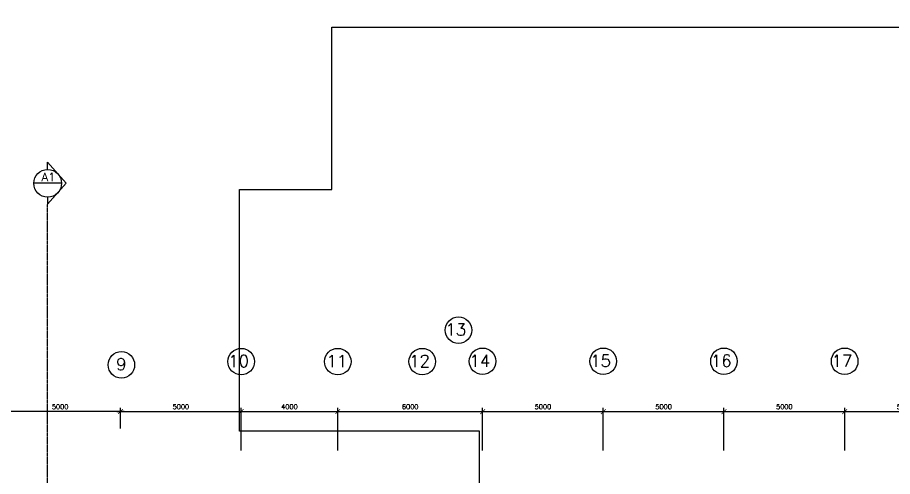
# Model space of a CAD drawing. Extents: x 2332957 to 2465864, y -1012926 to -914299.
# Drawn here: x 2381516 to 2417763, y -935869 to -916837 of the extents above; entities that cross this region are included whole.
import ezdxf

# ---------------------------------------------------------------- set-up
doc = ezdxf.new("R2010")
doc.units = 0
doc.header["$LTSCALE"] = 15
doc.header["$MEASUREMENT"] = 0
doc.header["$PDMODE"] = 34
doc.linetypes.add('DASHDOT', pattern=[1, 0.5, -0.25, 0, -0.25])
doc.layers.get('0').update_dxf_attribs({"linetype": 'CONTINUOUS'})
doc.layers.get('DEFPOINTS').update_dxf_attribs({"linetype": 'CONTINUOUS'})
for name, color, linetype in [('AR', 7, 'CONTINUOUS'), ('AR1', 7, 'CONTINUOUS'), ('DIM', 7, 'CONTINUOUS'), ('GRID-T', 7, 'CONTINUOUS'), ('hatch', 7, 'CONTINUOUS')]:
    doc.layers.add(name, color=color, linetype=linetype)
doc.styles.add('ROMANS', font='romans')
doc.styles.get("Standard").update_dxf_attribs({"font": 'ROMANS.SHX'})
doc.dimstyles.new('STANDARD$0', dxfattribs={"dimscale": 0, "dimtxt": 8, "dimasz": 6, "dimexe": 1, "dimexo": 1, "dimgap": 3, "dimtad": 1, "dimdec": 0, "dimlfac": -1, "dimrnd": 1, "dimzin": 0, "dimdsep": 46, "dimtxsty": 'Standard', "dimcen": 0, "dimclrd": 5, "dimclre": 250, "dimadec": 0, "dimazin": 0, "dimtfac": 1, "dimtdec": 4, "dimtofl": 0, "dimtmove": 0, "dimatfit": 3, "dimfxl": 1, "dimtolj": 1, "dimtzin": 0, "dimarcsym": 0})

# ---------------------------------------------------------------- blocks, each defined once
blk = doc.blocks.new('_ARCHTICK')
at = {"color": 0, "linetype": 'ByBlock', "const_width": 0.15}
blk.add_lwpolyline([(-0.5, -0.5), (0.5, 0.5)], dxfattribs=at)
blk = doc.blocks.new('*D265')
at = {"layer": 'DEFPOINTS', "color": 0, "transparency": 16777216}
for p in [(2394783, -933177), (2390783, -934938), (2394783, -934938)]:
    blk.add_point(p, dxfattribs=at)
at = {"layer": 'DIM', "color": 7, "lineweight": -2, "transparency": 16777216}
for p, q in [((2390633, -933177), (2394933, -933177)), ((2390783, -934788), (2390783, -933027)), ((2394783, -934788), (2394783, -933027))]:
    blk.add_line(p, q, dxfattribs=at)
at = {"layer": 'DIM', "color": 7, "lineweight": -2, "transparency": 16777216, "xscale": 200, "yscale": 200, "zscale": 200, "rotation": 180}
blk.add_blockref('_ARCHTICK', (2390783, -933177), dxfattribs=at)
at = {"layer": 'DIM', "color": 7, "lineweight": -2, "transparency": 16777216, "xscale": 200, "yscale": 200, "zscale": 200}
blk.add_blockref('_ARCHTICK', (2394783, -933177), dxfattribs=at)
at = {"layer": 'DIM', "color": 7, "transparency": 16777216, "insert": (2392783, -932977), "char_height": 200, "attachment_point": 5, "style": 'ROMANS'}
blk.add_mtext('\\A1;4000', dxfattribs=at)
blk = doc.blocks.new('*D266')
at = {"layer": 'DEFPOINTS', "color": 0, "transparency": 16777216}
for p in [(2400783, -933177), (2394783, -934938), (2400783, -934938)]:
    blk.add_point(p, dxfattribs=at)
at = {"layer": 'DIM', "color": 7, "lineweight": -2, "transparency": 16777216}
for p, q in [((2394633, -933177), (2400933, -933177)), ((2394783, -934788), (2394783, -933027)), ((2400783, -934788), (2400783, -933027))]:
    blk.add_line(p, q, dxfattribs=at)
at = {"layer": 'DIM', "color": 7, "lineweight": -2, "transparency": 16777216, "xscale": 200, "yscale": 200, "zscale": 200, "rotation": 180}
blk.add_blockref('_ARCHTICK', (2394783, -933177), dxfattribs=at)
at = {"layer": 'DIM', "color": 7, "lineweight": -2, "transparency": 16777216, "xscale": 200, "yscale": 200, "zscale": 200}
blk.add_blockref('_ARCHTICK', (2400783, -933177), dxfattribs=at)
at = {"layer": 'DIM', "color": 7, "transparency": 16777216, "insert": (2397783, -932977), "char_height": 200, "attachment_point": 5, "style": 'ROMANS'}
blk.add_mtext('\\A1;6000', dxfattribs=at)
blk = doc.blocks.new('*D267')
at = {"layer": 'DEFPOINTS', "color": 0, "transparency": 16777216}
for p in [(2405783, -933177), (2400783, -934938), (2405783, -934938)]:
    blk.add_point(p, dxfattribs=at)
at = {"layer": 'DIM', "color": 7, "lineweight": -2, "transparency": 16777216}
for p, q in [((2400633, -933177), (2405933, -933177)), ((2400783, -934788), (2400783, -933027)), ((2405783, -934788), (2405783, -933027))]:
    blk.add_line(p, q, dxfattribs=at)
at = {"layer": 'DIM', "color": 7, "lineweight": -2, "transparency": 16777216, "xscale": 200, "yscale": 200, "zscale": 200, "rotation": 180}
blk.add_blockref('_ARCHTICK', (2400783, -933177), dxfattribs=at)
at = {"layer": 'DIM', "color": 7, "lineweight": -2, "transparency": 16777216, "xscale": 200, "yscale": 200, "zscale": 200}
blk.add_blockref('_ARCHTICK', (2405783, -933177), dxfattribs=at)
at = {"layer": 'DIM', "color": 7, "transparency": 16777216, "insert": (2403283, -932977), "char_height": 200, "attachment_point": 5, "style": 'ROMANS'}
blk.add_mtext('\\A1;5000', dxfattribs=at)
blk = doc.blocks.new('*D268')
at = {"layer": 'DEFPOINTS', "color": 0, "transparency": 16777216}
for p in [(2410783, -933177), (2405783, -934938), (2410783, -934938)]:
    blk.add_point(p, dxfattribs=at)
at = {"layer": 'DIM', "color": 7, "lineweight": -2, "transparency": 16777216}
for p, q in [((2405633, -933177), (2410933, -933177)), ((2405783, -934788), (2405783, -933027)), ((2410783, -934788), (2410783, -933027))]:
    blk.add_line(p, q, dxfattribs=at)
at = {"layer": 'DIM', "color": 7, "lineweight": -2, "transparency": 16777216, "xscale": 200, "yscale": 200, "zscale": 200, "rotation": 180}
blk.add_blockref('_ARCHTICK', (2405783, -933177), dxfattribs=at)
at = {"layer": 'DIM', "color": 7, "lineweight": -2, "transparency": 16777216, "xscale": 200, "yscale": 200, "zscale": 200}
blk.add_blockref('_ARCHTICK', (2410783, -933177), dxfattribs=at)
at = {"layer": 'DIM', "color": 7, "transparency": 16777216, "insert": (2408283, -932977), "char_height": 200, "attachment_point": 5, "style": 'ROMANS'}
blk.add_mtext('\\A1;5000', dxfattribs=at)
blk = doc.blocks.new('*D269')
at = {"layer": 'DEFPOINTS', "color": 0, "transparency": 16777216}
for p in [(2415783, -933177), (2410783, -934938), (2415783, -934938)]:
    blk.add_point(p, dxfattribs=at)
at = {"layer": 'DIM', "color": 7, "lineweight": -2, "transparency": 16777216}
for p, q in [((2410633, -933177), (2415933, -933177)), ((2410783, -934788), (2410783, -933027)), ((2415783, -934788), (2415783, -933027))]:
    blk.add_line(p, q, dxfattribs=at)
at = {"layer": 'DIM', "color": 7, "lineweight": -2, "transparency": 16777216, "xscale": 200, "yscale": 200, "zscale": 200, "rotation": 180}
blk.add_blockref('_ARCHTICK', (2410783, -933177), dxfattribs=at)
at = {"layer": 'DIM', "color": 7, "lineweight": -2, "transparency": 16777216, "xscale": 200, "yscale": 200, "zscale": 200}
blk.add_blockref('_ARCHTICK', (2415783, -933177), dxfattribs=at)
at = {"layer": 'DIM', "color": 7, "transparency": 16777216, "insert": (2413283, -932977), "char_height": 200, "attachment_point": 5, "style": 'ROMANS'}
blk.add_mtext('\\A1;5000', dxfattribs=at)
blk = doc.blocks.new('*D270')
at = {"layer": 'DEFPOINTS', "color": 0, "transparency": 16777216}
for p in [(2420783, -933177), (2415783, -934938), (2420783, -934938)]:
    blk.add_point(p, dxfattribs=at)
at = {"layer": 'DIM', "color": 7, "lineweight": -2, "transparency": 16777216}
for p, q in [((2415633, -933177), (2420933, -933177)), ((2415783, -934788), (2415783, -933027)), ((2420783, -934788), (2420783, -933027))]:
    blk.add_line(p, q, dxfattribs=at)
at = {"layer": 'DIM', "color": 7, "lineweight": -2, "transparency": 16777216, "xscale": 200, "yscale": 200, "zscale": 200, "rotation": 180}
blk.add_blockref('_ARCHTICK', (2415783, -933177), dxfattribs=at)
at = {"layer": 'DIM', "color": 7, "lineweight": -2, "transparency": 16777216, "xscale": 200, "yscale": 200, "zscale": 200}
blk.add_blockref('_ARCHTICK', (2420783, -933177), dxfattribs=at)
at = {"layer": 'DIM', "color": 7, "transparency": 16777216, "insert": (2418283, -932977), "char_height": 200, "attachment_point": 5, "style": 'ROMANS'}
blk.add_mtext('\\A1;5000', dxfattribs=at)
blk = doc.blocks.new('*D283')
at = {"layer": 'DEFPOINTS', "color": 0, "transparency": 16777216}
for p in [(2390783, -933177), (2385783, -934028), (2390783, -934028)]:
    blk.add_point(p, dxfattribs=at)
at = {"layer": 'DIM', "color": 7, "lineweight": -2, "transparency": 16777216}
for p, q in [((2385633, -933177), (2390933, -933177)), ((2385783, -933878), (2385783, -933027)), ((2390783, -933878), (2390783, -933027))]:
    blk.add_line(p, q, dxfattribs=at)
at = {"layer": 'DIM', "color": 7, "lineweight": -2, "transparency": 16777216, "xscale": 200, "yscale": 200, "zscale": 200, "rotation": 180}
blk.add_blockref('_ARCHTICK', (2385783, -933177), dxfattribs=at)
at = {"layer": 'DIM', "color": 7, "lineweight": -2, "transparency": 16777216, "xscale": 200, "yscale": 200, "zscale": 200}
blk.add_blockref('_ARCHTICK', (2390783, -933177), dxfattribs=at)
at = {"layer": 'DIM', "color": 7, "transparency": 16777216, "insert": (2388283, -932977), "char_height": 200, "attachment_point": 5, "style": 'ROMANS'}
blk.add_mtext('\\A1;5000', dxfattribs=at)
blk = doc.blocks.new('*D284')
at = {"layer": 'DEFPOINTS', "color": 0, "transparency": 16777216}
for p in [(2380783, -933177), (2380783, -934028), (2385783, -934028)]:
    blk.add_point(p, dxfattribs=at)
at = {"layer": 'DIM', "color": 7, "lineweight": -2, "transparency": 16777216}
for p, q in [((2385933, -933177), (2380633, -933177)), ((2380783, -933878), (2380783, -933027)), ((2385783, -933878), (2385783, -933027))]:
    blk.add_line(p, q, dxfattribs=at)
at = {"layer": 'DIM', "color": 7, "lineweight": -2, "transparency": 16777216, "xscale": 200, "yscale": 200, "zscale": 200}
for p, rotation in [((2380783, -933177), 179.99999998825), ((2385783, -933177), 359.99999998825)]:
    blk.add_blockref('_ARCHTICK', p, dxfattribs=dict(at, rotation=rotation))
at = {"layer": 'DIM', "color": 7, "transparency": 16777216, "insert": (2383283, -932977), "char_height": 200, "attachment_point": 5, "rotation": 360, "style": 'ROMANS'}
blk.add_mtext('\\A1;5000', dxfattribs=at)

msp = doc.modelspace()

# ---------------------------------------------------------------- linework, layer by layer
at = {"layer": 'AR', "color": 0}
for p, q in [((2382764.1, -922841.6), (2383526.4, -923709.1)), ((2383339.1, -923711.7), (2382189.1, -923711.7)), ((2382764.1, -924576.6), (2383526.4, -923709.1))]:
    msp.add_line(p, q, dxfattribs=at)
at = {"layer": 'AR', "color": 0, "linetype": 'Continuous'}
for p, q in [((2382764.1, -923136.7), (2382764.1, -922841.6)), ((2382764.1, -924286.7), (2382764.1, -924576.6))]:
    msp.add_line(p, q, dxfattribs=at)
at = {"layer": 'AR', "color": 0, "linetype": 'DASHDOT', "ltscale": 2}
msp.add_line((2382764.1, -940794.5), (2382764.1, -924576.6), dxfattribs=at)
at = {"layer": 'AR', "color": 0}
msp.add_circle((2382764.1, -923711.7), 575, dxfattribs=at)
at = {"layer": 'GRID-T', "color": 0}
for centre in [(2399783.1, -929801.2, 0), (2385818.6, -931238.8), (2390782.9, -931105.8, 0), (2394782.9, -931105.8, 0), (2398283, -931105.8, 0), (2400782.2, -931093), (2405782.2, -931093), (2410782.2, -931093), (2415782.2, -931093)]:
    msp.add_circle(centre, 550, dxfattribs=at)
at = {"layer": 'hatch', "color": 0}
msp.add_lwpolyline([(2400657.9, -938662.5), (2400657.9, -933987.5), (2390707.9, -933987.5), (2390707.9, -923962.5), (2394532.9, -923962.5), (2394532.9, -917237.5), (2420182.2, -917237.5), (2420182.2, -916837.5), (2436388.9, -916837.5), (2436388.9, -917237.5), (2462038.9, -917237.5), (2462038.9, -923962.5), (2465863.9, -923962.5), (2465863.9, -940737.5), (2436031.6, -940737.5)], dxfattribs=at)

# ---------------------------------------------------------------- texts
at = {"layer": 'AR1', "color": 0, "style": 'ROMANS'}
msp.add_text('A1', height=350, dxfattribs=at).set_placement((2382513.2, -923628.2))
at = {"layer": 'GRID-T', "color": 0, "style": 'ROMANS'}
for s, p in [('13', (2399242.9, -930027, 0)), ('14', (2400242, -931318.7)), ('15', (2405242, -931318.7)), ('16', (2410242, -931318.7)), ('17', (2415242, -931318.7)), ('9', (2385603.4, -931464.5)), ('10', (2390246.9, -931331.6, 0)), ('11', (2394315.2, -931331.6, 0)), ('12', (2397742.8, -931331.6, 0))]:
    msp.add_text(s, height=500, dxfattribs=at).set_placement(p)

# ---------------------------------------------------------------- dimensions: what is measured, and where the dimension line sits
at = {"layer": 'DIM', "color": 0}
for p1, p2, distance, picture, middle in [((2385782.9, -934027.8), (2380782.9, -934027.8), -850.6, '*D284', (2383282.9, -932977.2)), ((2385782.9, -934027.8), (2390782.9, -934027.8), 850.6, '*D283', (2388282.9, -932977.2)), ((2390782.9, -934938.2), (2394782.9, -934938.2), 1761, '*D265', (2392782.9, -932977.2)), ((2394782.9, -934938.2), (2400782.9, -934938.2), 1761, '*D266', (2397782.9, -932977.2)), ((2400782.9, -934938.2), (2405782.9, -934938.2), 1761, '*D267', (2403282.9, -932977.2)), ((2405782.9, -934938.2), (2410782.9, -934938.2), 1761, '*D268', (2408282.9, -932977.2)), ((2410782.9, -934938.2), (2415782.9, -934938.2), 1761, '*D269', (2413282.9, -932977.2)), ((2415782.9, -934938.2), (2420782.9, -934938.2), 1761, '*D270', (2418282.9, -932977.2))]:
    dim = msp.add_aligned_dim(p1=p1, p2=p2, distance=distance, dimstyle='STANDARD$0', override={"dimscale": 100, "dimtxt": 2, "dimasz": 2, "dimexe": 1.5, "dimexo": 1.5, "dimgap": 1, "dimtxsty": 'ROMANS', "dimblk": 'ARCHTICK', "dimdle": 1.5, "dimclrd": 7, "dimclre": 7, "dimclrt": 7, "dimtdec": 0, "dimtmove": 2}, dxfattribs=at)
    dim.commit()
    dim.dimension.update_dxf_attribs({"geometry": picture, "text_midpoint": middle})

doc.saveas('drawing.dxf')
